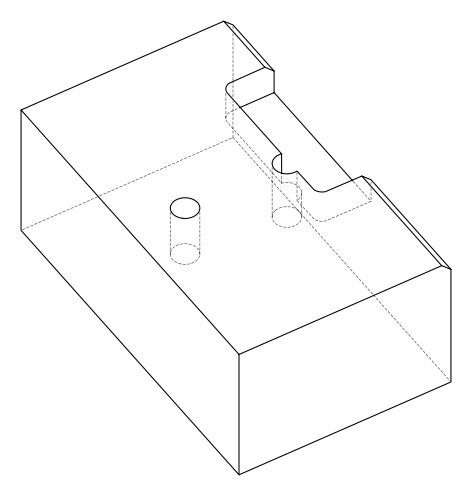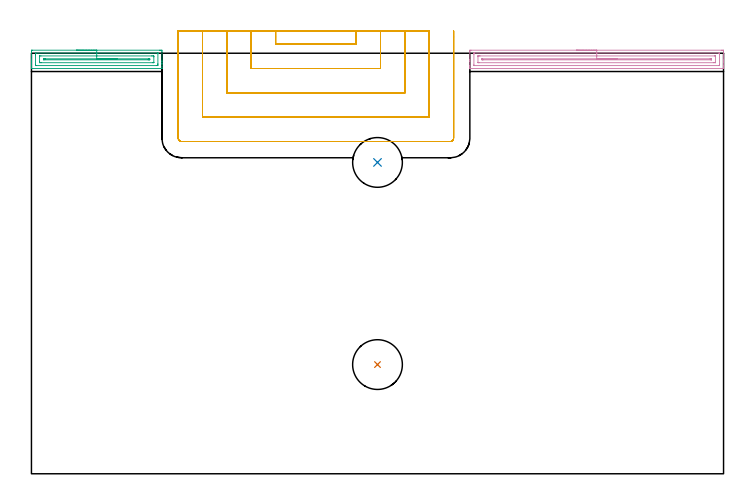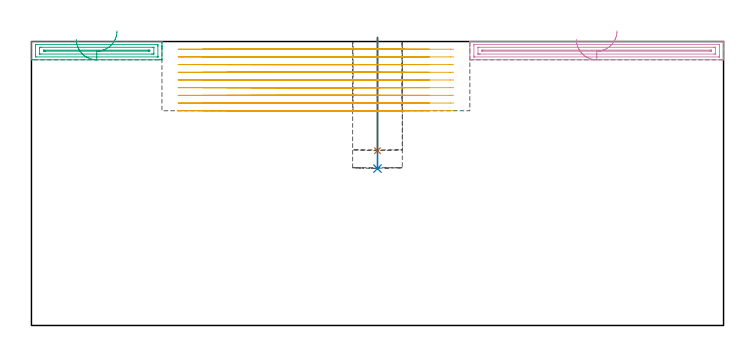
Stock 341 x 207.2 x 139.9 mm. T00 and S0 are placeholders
(PLAN: 5 operations, 2 tool changes, 33.5 min)
(1 INDEXABLE_INSERT_DRILL_BLIND_HOLE_FROM_SOLID | STEP1POCKET | NXT0302_020 | 0.22 min | 25206 mm3)
(2 INDEXABLE_INSERT_DRILL_BLIND_HOLE_FROM_SOLID_1 | STEP1POCKET_1 | NXT0302_020 | 0.26 min | 29354 mm3)
(3 AREA_MILL | FG_CHAMFER_SURFACE | UGT0205_001 | 2.23 min | 2825 mm3)
(4 AREA_MILL_1 | FG_CHAMFER_SURFACE_1 | UGT0205_001 | 4.17 min | 5286 mm3)
(5 MILL_OPEN_POCKET | POCKET_OPEN | NXT0201_012 | Follow Part, ap 4, ae 75% | 26.6 min | 258472 mm3)
(TOOL NXT0302_020 | Index. Insert Drill 24.5mm [880-D2450L25-03] | D24.5 PA176 FL74 Z2)
(TOOL UGT0205_001 | Chamfer Mill 20 x 3 x 45 deg. | D20 FL50 Z2)
(TOOL NXT0201_012 | ENDMILL 16mm [2P460-1600-NA 1630] | D16 FL38 Z6)
(OP 1 INDEXABLE_INSERT_DRILL_BLIND_HOLE_FROM_SOLID)
G17 G21 G94 G90
T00 M6
G54
G17 G0 G90 X170.5 Y53.8 S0 M3
G43 Z149.9 H1
G94 G81 G98 Z86.1 F250. R141.9
G80
M5
M2
(OP 2 INDEXABLE_INSERT_DRILL_BLIND_HOLE_FROM_SOLID_1)
G17 G21 G94 G90
T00 M6
G54
G17 G0 G90 X170.5 Y153.4 S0 M3
G43 Z149.9 H1
G94 G81 G98 Z77.3 F250. R141.9
G80
M5
M2
(OP 3 AREA_MILL)
G17 G21 G94 G90
T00 M6
G54
G17 G0 G90 X22.15 Y208.7 S1061 M3
G43 Z149.9 H0
Z140.9
G94 G1 X22.188 Z140.028 F250.
X22.302 Z139.163
X22.491 Z138.312
X22.753 Z137.48
X23.087 Z136.674
X23.49 Z135.9
X23.958 Z135.164
X24.49 Z134.472
X25.079 Z133.829
X25.722 Z133.239
X26.414 Z132.708
X27.15 Z132.24
X27.924 Z131.837
X28.73 Z131.503
X29.562 Z131.241
X30.413 Z131.052
X31.278 Z130.938
X32.15 Z130.9
X63.218
X63.733 Y208.699 Z130.901
X64.243 Y208.694 Z130.903
X64.292 Y208.691 Z130.905
X64.3 Y208.187 Z131.41
Y203.757 Z135.837
Y203.114 Z136.484
Y202.871 Z136.726
Y202.228 Z137.369
Y201.985 Z137.611
Y201.501 Z138.098
Y200.698 Z138.901
Y199.981 Z139.618
Y199.719 Z139.872
X64.292 Y199.703 Z139.888
X64.178 Y199.7 Z139.9
X0.122
X0.01 Y199.703 Z139.889
X0.007 Y199.718 Z139.873
X0. Y199.981 Z139.618
Y200.698 Z138.901
Y201.501 Z138.098
Y201.985 Z137.611
Y202.228 Z137.369
Y202.871 Z136.726
Y203.114 Z136.484
Y203.757 Z135.837
Y204.197 Z135.397
Y207.865 Z131.732
X0.003 Y208.187 Z131.41
X0.008 Y208.691 Z130.905
X0.057 Y208.694 Z130.903
X0.567 Y208.7 Z130.9
X32.15
Y207.286 Z132.314
X61.969
X62.173 Y207.284 Z132.316
X62.274 Y207.281 Z132.319
X62.29 Y207.278 Z132.322
X62.295 Y207.263 Z132.337
X62.298 Y207.233 Z132.367
X62.3 Y207.163 Z132.437
Y206.956 Z132.644
X62.299 Y201.985 Z137.615
X62.298 Y201.643 Z137.957
X62.29 Y201.297 Z138.303
X62.273 Y201.121 Z138.479
X61.939 Y201.114 Z138.486
X2.331
X2.127 Y201.116 Z138.484
X2.026 Y201.119 Z138.481
X2.01 Y201.122 Z138.478
X2.005 Y201.137 Z138.463
X2.002 Y201.167 Z138.433
X2. Y201.237 Z138.363
Y201.444 Z138.156
X2.001 Y206.415 Z133.185
X2.002 Y206.757 Z132.843
X2.01 Y207.103 Z132.497
X2.027 Y207.279 Z132.321
X2.361 Y207.286 Z132.314
X32.15
Y205.872 Z133.728
X59.285 Y205.871 Z133.729
X59.832 Y205.87 Z133.73
X60.175 Y205.867 Z133.733
X60.28 Y205.865 Z133.735
X60.293 Y205.653 Z133.947
X60.298 Y205.529 Z134.071
X60.3 Y205.404 Z134.196
X60.299 Y202.747 Z136.853
X60.295 Y202.622 Z136.978
X60.29 Y202.544 Z137.056
X60.259 Y202.535 Z137.065
X60.175 Y202.533 Z137.067
X59.629 Y202.529 Z137.071
X5.015
X4.468 Y202.53 Z137.07
X4.125 Y202.533 Z137.067
X4.02 Y202.535 Z137.065
X4.007 Y202.747 Z136.853
X4.002 Y202.871 Z136.729
X4. Y202.996 Z136.604
X4.001 Y205.653 Z133.947
X4.005 Y205.778 Z133.822
X4.01 Y205.856 Z133.744
X4.041 Y205.865 Z133.735
X4.125 Y205.867 Z133.733
X4.671 Y205.871 Z133.729
X32.15 Y205.872 Z133.728
Y204.457 Z135.143
X57.693
X58.209 Y204.452 Z135.148
X58.286 Y204.451 Z135.149
X58.29 Y204.374 Z135.226
X58.293 Y204.2 Z135.4
X58.29 Y204.026 Z135.574
X58.286 Y203.949 Z135.651
X58.204 Y203.947 Z135.653
X57.692 Y203.944 Z135.656
X57.506 Y203.943 Z135.657
X6.607
X6.091 Y203.948 Z135.652
X6.014 Y203.95 Z135.65
X6.01 Y204.026 Z135.574
X6.007 Y204.2 Z135.4
X6.01 Y204.374 Z135.226
X6.014 Y204.451 Z135.149
X6.095 Y204.453 Z135.147
X6.277 Y204.455 Z135.145
X6.794 Y204.457 Z135.143
X6.981
X32.15
X33.022 Z135.181
X33.886 Z135.295
X34.738 Z135.483
X35.57 Z135.746
X36.376 Z136.08
X37.15 Z136.482
X37.886 Z136.951
X38.578 Z137.482
X39.221 Z138.072
X39.81 Z138.715
X40.341 Z139.407
X40.81 Z140.143
X41.213 Z140.916
X41.547 Z141.722
X41.809 Z142.554
X41.998 Z143.406
X42.112 Z144.271
X42.15 Z145.143
G0 Z149.9
M5
M2
(OP 4 AREA_MILL_1)
G17 G21 G94 G90
T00 M6
G54
G17 G0 G90 X268.5 Y208.7 S1061 M3
G43 Z149.9 H0
Z140.9
G94 G1 X268.538 Z140.028 F250.
X268.652 Z139.163
X268.841 Z138.312
X269.103 Z137.48
X269.437 Z136.674
X269.84 Z135.9
X270.308 Z135.164
X270.84 Z134.472
X271.429 Z133.829
X272.072 Z133.239
X272.764 Z132.708
X273.5 Z132.24
X274.274 Z131.837
X275.08 Z131.503
X275.912 Z131.241
X276.764 Z131.052
X277.628 Z130.938
X278.5 Z130.9
X339.9
X340.416 Y208.699 Z130.901
X340.927 Y208.694 Z130.903
X340.992 Y208.691 Z130.905
X341. Y208.187 Z131.41
Y203.757 Z135.837
Y203.146 Z136.452
Y202.871 Z136.726
Y201.099 Z138.496
Y200.55 Z139.048
Y200.018 Z139.581
Y199.722 Z139.869
X340.991 Y199.703 Z139.888
X340.862 Y199.7 Z139.9
X216.138
X216.009 Y199.703 Z139.888
X216. Y199.722 Z139.869
Y200.018 Z139.581
Y200.55 Z139.048
Y201.099 Z138.496
Y203.146 Z136.452
Y203.757 Z135.837
Y204.198 Z135.397
Y207.881 Z131.716
X216.003 Y208.187 Z131.41
X216.008 Y208.691 Z130.905
X216.073 Y208.694 Z130.903
X216.584 Y208.7 Z130.9
X278.5
Y207.286 Z132.314
X338.65
X338.855 Y207.282 Z132.318
X338.956 Y207.279 Z132.321
X338.991 Y207.272 Z132.328
X338.994 Y207.241 Z132.359
X338.997 Y207.159 Z132.441
X339. Y206.938 Z132.662
X338.999 Y201.623 Z137.977
X338.994 Y201.259 Z138.341
X338.99 Y201.156 Z138.444
X338.982 Y201.12 Z138.48
X338.962 Y201.119 Z138.481
X338.854 Y201.116 Z138.484
X338.635 Y201.114 Z138.486
X218.35
X218.145 Y201.118 Z138.482
X218.044 Y201.121 Z138.479
X218.01 Y201.128 Z138.472
X218.006 Y201.159 Z138.441
X218.003 Y201.241 Z138.359
X218. Y201.462 Z138.138
X218.001 Y206.777 Z132.823
X218.006 Y207.141 Z132.459
X218.01 Y207.244 Z132.356
X218.018 Y207.28 Z132.32
X218.038 Y207.281 Z132.319
X218.146 Y207.284 Z132.316
X218.365 Y207.286 Z132.314
X278.5
Y205.872 Z133.728
X336.508 Y205.871 Z133.729
X336.853 Y205.87 Z133.73
X336.967 Y205.867 Z133.733
X336.981 Y205.866 Z133.734
X336.99 Y205.849 Z133.751
X336.996 Y205.772 Z133.828
X336.999 Y205.675 Z133.925
Y202.726 Z136.874
X336.993 Y202.579 Z137.021
X336.99 Y202.541 Z137.059
X336.978 Y202.535 Z137.065
X336.939 Y202.532 Z137.068
X336.853 Y202.53 Z137.07
X336.307 Y202.529 Z137.071
X335.962 Y202.528 Z137.072
X220.492 Y202.529 Z137.071
X220.147 Y202.53 Z137.07
X220.033 Y202.533 Z137.067
X220.019 Y202.535 Z137.065
X220.01 Y202.551 Z137.049
X220.005 Y202.628 Z136.972
X220.001 Y202.725 Z136.875
Y205.674 Z133.926
X220.007 Y205.821 Z133.779
X220.01 Y205.859 Z133.741
X220.022 Y205.865 Z133.735
X220.061 Y205.868 Z133.732
X220.147 Y205.87 Z133.73
X220.693 Y205.872 Z133.728
X221.038
X278.5
Y204.457 Z135.143
X334.367
X334.884 Y204.454 Z135.146
X334.969 Y204.451 Z135.149
X334.99 Y204.449 Z135.151
X334.993 Y204.432 Z135.168
X334.996 Y204.386 Z135.214
X334.998 Y204.2 Z135.4
X334.996 Y204.014 Z135.586
X334.993 Y203.968 Z135.632
X334.99 Y203.951 Z135.649
X334.969 Y203.949 Z135.651
X334.882 Y203.945 Z135.655
X334.698 Y203.943 Z135.657
X222.633
X222.116 Y203.946 Z135.654
X222.031 Y203.949 Z135.651
X222.01 Y203.951 Z135.649
X222.007 Y203.968 Z135.632
X222.004 Y204.014 Z135.586
X222.002 Y204.2 Z135.4
X222.004 Y204.386 Z135.214
X222.007 Y204.432 Z135.168
X222.01 Y204.449 Z135.151
X222.031 Y204.451 Z135.149
X222.118 Y204.455 Z135.145
X222.302 Y204.457 Z135.143
X278.5
X279.372 Z135.181
X280.236 Z135.295
X281.088 Z135.483
X281.92 Z135.746
X282.726 Z136.08
X283.5 Z136.482
X284.236 Z136.951
X284.928 Z137.482
X285.571 Z138.072
X286.16 Z138.715
X286.692 Z139.407
X287.16 Z140.143
X287.563 Z140.916
X287.897 Z141.722
X288.159 Z142.554
X288.348 Z143.406
X288.462 Z144.271
X288.5 Z145.143
G0 Z149.9
M5
M2
(OP 5 MILL_OPEN_POCKET)
G17 G21 G94 G90
T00 M6
G54
G17 G0 G90 X120.3 Y218.2 S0 M3
G43 Z149.9 H1
Z136.111
G94 G1 Y215.2 F250.
Y211.7 F500.
X160.
Y215.2
Y218.2 F250.
X108.3
Y215.2
Y199.7 F500.
X172.
Y215.2
Y218.2 F250.
X96.3
Y215.2
Y187.7 F500.
X184.
Y215.2
Y218.2 F250.
X84.3
Y215.2
Y175.7 F500.
X196.
Y215.2
Y218.2 F250.
X72.3
Y215.2
Y165.4 F500.
G3 X74. Y163.7 R1.7
G1 X206.3
G3 X208. Y165.4 R1.7
G1 Y215.2
Y218.2 F250.
G0 X120.3 Z132.322
G1 Y215.2
Y211.7 F500.
X160.
Y215.2
Y218.2 F250.
X108.3
Y215.2
Y199.7 F500.
X172.
Y215.2
Y218.2 F250.
X96.3
Y215.2
Y187.7 F500.
X184.
Y215.2
Y218.2 F250.
X84.3
Y215.2
Y175.7 F500.
X196.
Y215.2
Y218.2 F250.
X72.3
Y215.2
Y165.4 F500.
G3 X74. Y163.7 R1.7
G1 X206.3
G3 X208. Y165.4 R1.7
G1 Y215.2
Y218.2 F250.
G0 X120.3 Z128.533
G1 Y215.2
Y211.7 F500.
X160.
Y215.2
Y218.2 F250.
X108.3
Y215.2
Y199.7 F500.
X172.
Y215.2
Y218.2 F250.
X96.3
Y215.2
Y187.7 F500.
X184.
Y215.2
Y218.2 F250.
X84.3
Y215.2
Y175.7 F500.
X196.
Y215.2
Y218.2 F250.
X72.3
Y215.2
Y165.4 F500.
G3 X74. Y163.7 R1.7
G1 X206.3
G3 X208. Y165.4 R1.7
G1 Y215.2
Y218.2 F250.
G0 X120.3 Z124.744
G1 Y215.2
Y211.7 F500.
X160.
Y215.2
Y218.2 F250.
X108.3
Y215.2
Y199.7 F500.
X172.
Y215.2
Y218.2 F250.
X96.3
Y215.2
Y187.7 F500.
X184.
Y215.2
Y218.2 F250.
X84.3
Y215.2
Y175.7 F500.
X196.
Y215.2
Y218.2 F250.
X72.3
Y215.2
Y165.4 F500.
G3 X74. Y163.7 R1.7
G1 X206.3
G3 X208. Y165.4 R1.7
G1 Y215.2
Y218.2 F250.
G0 X120.3 Z120.956
G1 Y215.2
Y211.7 F500.
X160.
Y215.2
Y218.2 F250.
X108.3
Y215.2
Y199.7 F500.
X172.
Y215.2
Y218.2 F250.
X96.3
Y215.2
Y187.7 F500.
X184.
Y215.2
Y218.2 F250.
X84.3
Y215.2
Y175.7 F500.
X196.
Y215.2
Y218.2 F250.
X72.3
Y215.2
Y165.4 F500.
G3 X74. Y163.7 R1.7
G1 X206.3
G3 X208. Y165.4 R1.7
G1 Y215.2
Y218.2 F250.
G0 X120.3 Z117.167
G1 Y215.2
Y211.7 F500.
X160.
Y215.2
Y218.2 F250.
X108.3
Y215.2
Y199.7 F500.
X172.
Y215.2
Y218.2 F250.
X96.3
Y215.2
Y187.7 F500.
X184.
Y215.2
Y218.2 F250.
X84.3
Y215.2
Y175.7 F500.
X196.
Y215.2
Y218.2 F250.
X72.3
Y215.2
Y165.4 F500.
G3 X74. Y163.7 R1.7
G1 X206.3
G3 X208. Y165.4 R1.7
G1 Y215.2
Y218.2 F250.
G0 X120.3 Z113.378
G1 Y215.2
Y211.7 F500.
X160.
Y215.2
Y218.2 F250.
X108.3
Y215.2
Y199.7 F500.
X172.
Y215.2
Y218.2 F250.
X96.3
Y215.2
Y187.7 F500.
X184.
Y215.2
Y218.2 F250.
X84.3
Y215.2
Y175.7 F500.
X196.
Y215.2
Y218.2 F250.
X72.3
Y215.2
Y165.4 F500.
G3 X74. Y163.7 R1.7
G1 X206.3
G3 X208. Y165.4 R1.7
G1 Y215.2
Y218.2 F250.
G0 X120.3 Z109.589
G1 Y215.2
Y211.7 F500.
X160.
Y215.2
Y218.2 F250.
X108.3
Y215.2
Y199.7 F500.
X172.
Y215.2
Y218.2 F250.
X96.3
Y215.2
Y187.7 F500.
X184.
Y215.2
Y218.2 F250.
X84.3
Y215.2
Y175.7 F500.
X196.
Y215.2
Y218.2 F250.
X72.3
Y215.2
Y165.4 F500.
G3 X74. Y163.7 R1.7
G1 X206.3
G3 X208. Y165.4 R1.7
G1 Y215.2
Y218.2 F250.
G0 X120.3 Z105.8
G1 Y215.2
Y211.7 F500.
X160.
Y215.2
Y218.2 F250.
X108.3
Y215.2
Y199.7 F500.
X172.
Y215.2
Y218.2 F250.
X96.3
Y215.2
Y187.7 F500.
X184.
Y215.2
Y218.2 F250.
X84.3
Y215.2
Y175.7 F500.
X196.
Y215.2
Y218.2 F250.
X72.3
Y215.2
Y165.4 F500.
G3 X74. Y163.7 R1.7
G1 X206.3
G3 X208. Y165.4 R1.7
G1 Y215.2
Y218.2 F250.
G0 Z149.9
M5
M2
